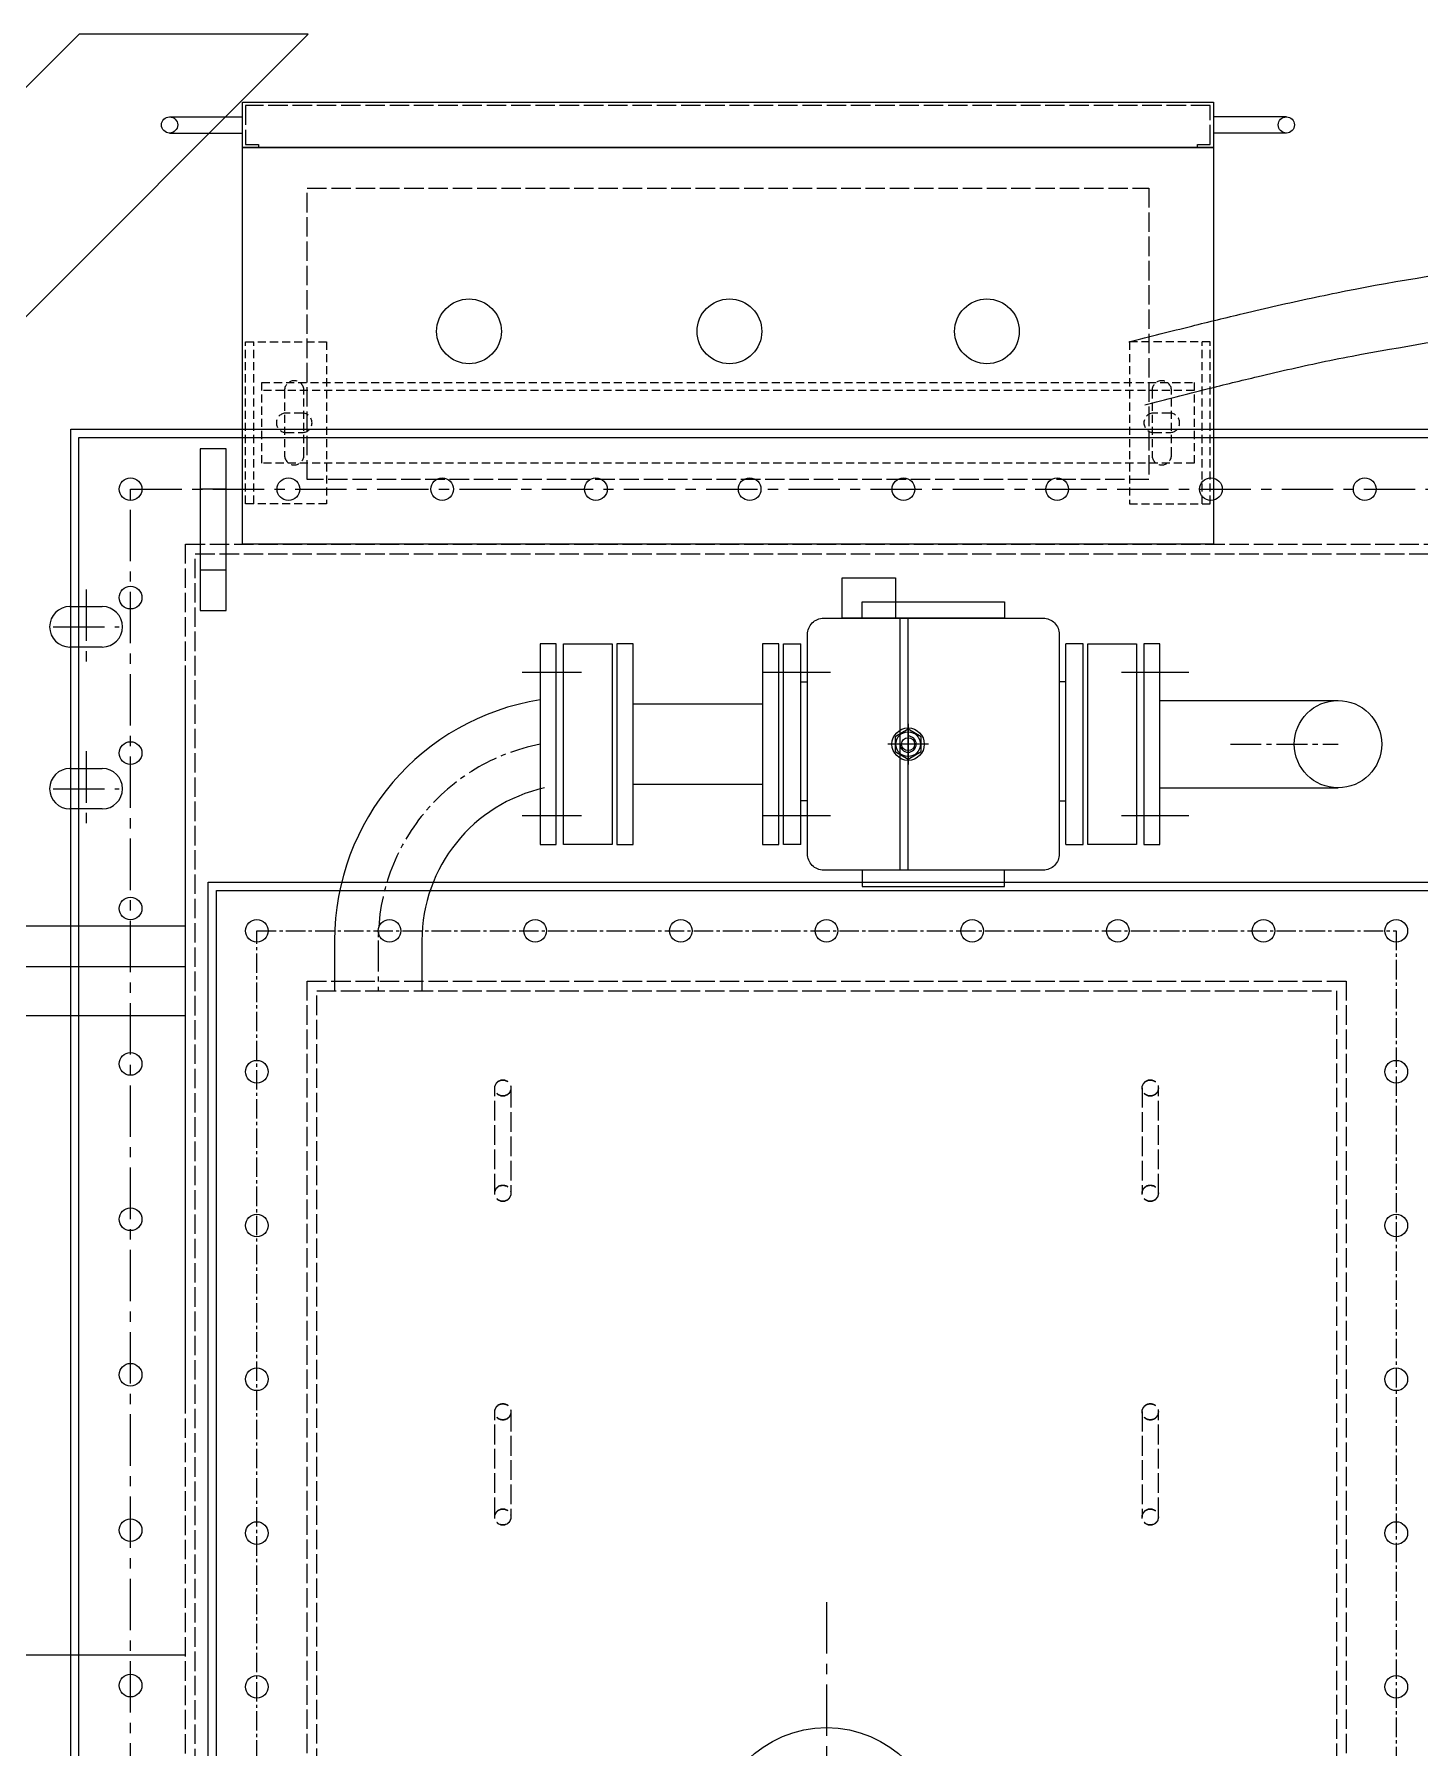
# Model space of a CAD drawing. Header units: millimetres. Extents: x 0 to 87554, y -20854 to 20404.
# Drawn here: x 9462 to 10318, y -14634 to -13576 of the extents above; entities that cross this region are included whole.
import ezdxf

# ---------------------------------------------------------------- set-up
doc = ezdxf.new("R2010")
doc.units = ezdxf.units.MM
for name, pattern in [('1', [7.5, 5, -2.5]), ('ACAD_ISO02W100', [15, 12, -3]), ('CENTER', [50.8, 31.75, -6.35, 6.35, -6.35]), ('CENTER2', [28.574999, 19.049999, -3.175, 3.175, -3.175]), ('GEN3A', [3.1, 2.5, -0.6]), ('点画线', [18, 12, -2, 2, -2])]:
    doc.linetypes.add(name, pattern=pattern)
doc.layers.get('0').update_dxf_attribs({"lineweight": 15})
for name, color, linetype in [('00', 7, 'Continuous'), ('01', 7, 'Continuous'), ('CEN', 1, 'CENTER')]:
    doc.layers.add(name, color=color, linetype=linetype)
for name, color, linetype, lineweight in [('3A', 6, 'GEN3A', 18), ('3中心线', 1, 'CENTER', 20), ('DAS', 3, 'ACAD_ISO02W100', 18), ('DIM', 5, 'Continuous', 18), ('THICK', 7, 'Continuous', 0), ('中心线', 1, 'CENTER2', 18), ('中心线层', 1, '点画线', 18)]:
    doc.layers.add(name, color=color, linetype=linetype, lineweight=lineweight)

# ---------------------------------------------------------------- blocks, each defined once
blk = doc.blocks.new('A$C3FFE6036')
for p, q in [((-4.6, 8), (-9.2, 0)), ((-9.2, 0), (-4.6, -8)), ((4.6, 8), (-4.6, 8)), ((9.2, 0), (4.6, 8)), ((4.6, -8), (9.2, 0)), ((-4.6, -8), (4.6, -8))]:
    blk.add_line(p, q)
for radius in [7.6, 4]:
    blk.add_circle((0, 0), radius)
at = {"layer": 'CEN'}
for p, q in [((0, 12.6), (0, -12.6)), ((-12.6, 0), (12.6, 0))]:
    blk.add_line(p, q, dxfattribs=at)
at = {"layer": 'DIM'}
blk.add_arc((0, 0), 5, 270, 180, dxfattribs=at)
blk = doc.blocks.new('r4t55')
at = {"color": 87}
for p, q in [((-292, -1002.5), (-292, -68.5)), ((-287, -997.5), (-287, -73.5)), ((-12.2, -917.5), (-12.2, -153.5)), ((-7.2, -912.5), (-7.2, -158.5)), ((-124.5, -329.5), (-124.5, -219.5)), ((-70.5, -329.5), (-70.5, -219.5)), ((-19.7, -485.1), (-175.3, -485.1)), ((-19.7, -490.1), (-175.3, -490.1)), ((-122.5, -575), (-72.5, -575)), ((-122.5, -655), (-122.5, -575)), ((-72.5, -575), (-72.5, -655)), ((-72.5, -655), (-122.5, -655)), ((23.8, -785.5), (55, -785.5)), ((23.8, -839.5), (55, -839.5)), ((1171.8, -917.5), (-12.2, -917.5)), ((1166.8, -912.5), (-7.2, -912.5)), ((70, -931.5), (40, -931.5)), ((40, -931.5), (40, -1091.5)), ((70, -1091.5), (70, -931.5)), ((-182.5, -1003), (-182.5, -983)), ((-157.5, -983), (-157.5, -1003)), ((-82.5, -1003), (-82.5, -983)), ((-57.5, -983), (-57.5, -1003)), ((1452, -1002.5), (-292, -1002.5)), ((1447, -997.5), (-287, -997.5))]:
    blk.add_line(p, q, dxfattribs=at)
at = {"color": 87, "ltscale": 2}
for p, q in [((-159.5, -329.5), (-159.5, -339.5)), ((-35.5, -329.5), (-159.5, -329.5)), ((-35.5, -339.5), (-35.5, -329.5)), ((-159.5, -339.5), (-35.5, -339.5)), ((-159.5, -374), (-159.5, -344)), ((-159.5, -344), (-35.5, -344)), ((-35.5, -344), (-35.5, -374)), ((-35.5, -374), (-159.5, -374)), ((-159.5, -565), (-159.5, -575)), ((-35.5, -565), (-159.5, -565)), ((-35.5, -575), (-35.5, -565)), ((-159.5, -575), (-35.5, -575)), ((-159.5, -655), (-159.5, -665)), ((-35.5, -655), (-159.5, -655)), ((-35.5, -665), (-35.5, -655)), ((-159.5, -665), (-35.5, -665)), ((-159.5, -698), (-159.5, -668)), ((-159.5, -668), (-35.5, -668)), ((-35.5, -668), (-35.5, -698)), ((-35.5, -698), (-159.5, -698)), ((-159.5, -702.5), (-159.5, -712.5)), ((-35.5, -702.5), (-159.5, -702.5)), ((-35.5, -712.5), (-35.5, -702.5)), ((-159.5, -712.5), (-35.5, -712.5))]:
    blk.add_line(p, q, dxfattribs=at)
at = {"color": 87, "ltscale": 0.125}
for p, q in [((-35.5, -377), (-159.5, -377)), ((-159.5, -377), (-159.5, -387.7)), ((-35.5, -387.7), (-35.5, -377)), ((-35.5, -387.7), (-159.5, -387.7)), ((-136.1, -387.7), (-136.1, -391.7)), ((-62.4, -391.7), (-62.4, -387.7)), ((-136.1, -551.3), (-136.1, -547.3)), ((-62.4, -547.3), (-62.4, -551.3)), ((-35.5, -551.3), (-159.5, -551.3)), ((-159.5, -562), (-159.5, -551.3)), ((-35.5, -551.3), (-35.5, -562)), ((-35.5, -562), (-159.5, -562))]:
    blk.add_line(p, q, dxfattribs=at)
at = {"color": 87}
for points in [[(-466, -296.4), (-466, -896.4), (-494, -896.4), (-494, -296.4)], [(-221, -296.4), (-221, -896.4), (-466, -896.4), (-466, -296.4)], [(-175.3, -425.5), (-175.3, -513.5), (-185.5, -513.5), (-185.5, -425.5)], [(-19.7, -425.5), (-19.7, -513.5), (-9.5, -513.5), (-9.5, -425.5)], [(-175.3, -492.8), (-175.3, -525.8), (-200.3, -525.8), (-200.3, -492.8)]]:
    blk.add_lwpolyline(points, close=True, dxfattribs=at)
blk.add_lwpolyline([(-19.7, -401.7), (-19.7, -537.3, -0.414214), (-29.7, -547.3), (-165.3, -547.3, -0.414214), (-175.3, -537.3), (-175.3, -401.7, -0.414214), (-165.3, -391.7), (-29.7, -391.7, -0.414214)], format="xyb", close=True, dxfattribs=at)
for centre, radius in [((17.8, -183.5), 7), ((104.8, -183.5), 7), ((199.8, -183.5), 7), ((294.8, -183.5), 7), ((389.8, -183.5), 7), ((484.8, -183.5), 7), ((-255, -203), 7), ((-97.5, -219.5), 27), ((17.8, -265.5), 7), ((-255, -298), 7), ((17.8, -355.5), 7), ((-255, -393), 7), ((-352.5, -436.4), 20), ((17.8, -445.5), 7), ((580, -535.5), 70), ((-97.5, -485.1), 10), ((-255, -488), 7), ((17.8, -535.5), 7), ((-352.5, -595.5), 20), ((-255, -583), 7), ((17.8, -625.5), 7), ((-255, -678), 7), ((17.8, -715.5), 7), ((-352.5, -756.4), 20), ((-255, -773), 7), ((17.8, -805.5), 7), ((-255, -868), 7), ((17.8, -887.5), 7), ((104.8, -887.5), 7), ((199.8, -887.5), 7), ((294.8, -887.5), 7), ((389.8, -887.5), 7), ((484.8, -887.5), 7), ((-255, -965.5), 7), ((-188, -965.5), 7), ((-92, -965.5), 7), ((4, -965.5), 7), ((100, -965.5), 7), ((196, -965.5), 7), ((292, -965.5), 7), ((388, -965.5), 7), ((484, -965.5), 7)]:
    blk.add_circle(centre, radius, dxfattribs=at)
for centre, radius, start, end in [((23.8, -689), 150.5, 188.9833, 270), ((23.8, -689), 96.5, 192.4147, 270), ((-170, -983), 12.5, 0, 180), ((-70, -983), 12.5, 0, 180), ((-170, -1003), 12.5, 180, 0), ((-70, -1003), 12.5, 180, 0)]:
    blk.add_arc(centre, radius, start, end, dxfattribs=at)
at = {"layer": '00', "color": 87}
for p, q in [((-485, -251.4), (-485, -296.4)), ((-475, -251.4), (-475, -296.4)), ((-485, -941.4), (-485, -896.4)), ((-475, -896.4), (-485, -896.4)), ((-475, -941.4), (-475, -896.4))]:
    blk.add_line(p, q, dxfattribs=at)
for centre in [(-480, -251.4), (-480, -941.4)]:
    blk.add_circle(centre, 5, dxfattribs=at)
at = {"layer": '01', "color": 87}
for p, q in [((-180, -906.5), (-280, -906.5)), ((-280, -906.5), (-280, -922.5)), ((-255, -906.5), (-255, -922.5)), ((-205, -906.5), (-205, -922.5)), ((-180, -922.5), (-180, -906.5)), ((-280, -922.5), (-180, -922.5))]:
    blk.add_line(p, q, dxfattribs=at)
at = {"layer": '3A', "color": 87, "linetype": '1'}
for p, q in [((-246, -303.4), (-346, -303.4)), ((-316, -308.4), (-316, -884.4)), ((-246, -889.4), (-346, -889.4))]:
    blk.add_line(p, q, dxfattribs=at)
for points in [[(-246, -348.4), (-246, -298.4), (-346, -298.4), (-346, -348.4)], [(-271, -308.4), (-271, -884.4), (-321, -884.4), (-321, -308.4)], [(-246, -844.4), (-246, -894.4), (-346, -894.4), (-346, -844.4)]]:
    blk.add_lwpolyline(points, close=True, dxfattribs=at)
for points in [[(-302, -323.4), (-302, -333.4, 1), (-290, -333.4), (-290, -323.4, 1)], [(-276, -322.4), (-316, -322.4, 1), (-316, -334.4), (-276, -334.4, 1)], [(-302, -859.4), (-302, -869.4, 1), (-290, -869.4), (-290, -859.4, 1)], [(-276, -858.4), (-316, -858.4, 1), (-316, -870.4), (-276, -870.4, 1)]]:
    blk.add_lwpolyline(points, format="xyb", close=True, dxfattribs=at)
at = {"layer": '3中心线', "color": 87}
for p, q in [((-255, -965.5), (-255, -105.5)), ((1415, -965.5), (-255, -965.5))]:
    blk.add_line(p, q, dxfattribs=at)
at = {"layer": 'CEN', "color": 87, "ltscale": 2}
for p, q in [((-141.7, -311.7), (-141.7, -353.3)), ((-53.3, -311.7), (-53.3, -353.3)), ((-141.7, -533), (-141.7, -574.5)), ((-53.3, -533), (-53.3, -574.5)), ((-141.7, -687), (-141.7, -723.6)), ((-53.3, -687), (-53.3, -723.6))]:
    blk.add_line(p, q, dxfattribs=at)
at = {"layer": 'CEN', "color": 87}
for p, q in [((432.5, -535.5), (727.5, -535.5)), ((-170, -1013.4), (-170, -972.6)), ((-70, -1013.4), (-70, -972.6)), ((-193.1, -993), (-146.9, -993)), ((-93.1, -993), (-46.9, -993))]:
    blk.add_line(p, q, dxfattribs=at)
at = {"layer": 'DAS', "color": 87}
for p, q in [((-221, -931.5), (-221, -139.5)), ((-215, -925.5), (-215, -145.5)), ((48.8, -214.5), (1110.8, -214.5)), ((48.8, -856.5), (48.8, -214.5)), ((54.8, -220.5), (1104.8, -220.5)), ((54.8, -850.5), (54.8, -220.5)), ((180, -330.5), (115, -330.5)), ((380, -330.5), (315, -330.5)), ((115, -340.5), (180, -340.5)), ((315, -340.5), (380, -340.5)), ((115, -730.5), (180, -730.5)), ((180, -740.5), (115, -740.5)), ((315, -730.5), (380, -730.5)), ((380, -740.5), (315, -740.5)), ((1110.8, -856.5), (48.8, -856.5)), ((1104.8, -850.5), (54.8, -850.5)), ((1375, -925.5), (-215, -925.5)), ((1381, -931.5), (-221, -931.5))]:
    blk.add_line(p, q, dxfattribs=at)
for points in [[(-466, -306.4), (-468, -306.4), (-468, -298.4), (-492, -298.4), (-492, -894.4), (-468, -894.4), (-468, -886.4), (-466, -886.4)], [(179.8, -330.5), (114.8, -330.5)], [(379.8, -330.5), (314.8, -330.5)], [(114.8, -340.5), (179.8, -340.5)], [(314.8, -340.5), (379.8, -340.5)], [(114.8, -730.5), (179.8, -730.5)], [(179.8, -740.5), (114.8, -740.5)], [(314.8, -730.5), (379.8, -730.5)], [(379.8, -740.5), (314.8, -740.5)]]:
    blk.add_lwpolyline(points, dxfattribs=at)
blk.add_lwpolyline([(-261, -336.4), (-261, -856.4), (-441, -856.4), (-441, -336.4)], close=True, dxfattribs=at)
for centre in [(114.8, -335.5), (115, -335.5), (179.8, -335.5), (180, -335.5), (314.8, -335.5), (315, -335.5), (379.8, -335.5), (380, -335.5), (114.8, -735.5), (115, -735.5), (179.8, -735.5), (180, -735.5), (314.8, -735.5), (315, -735.5), (379.8, -735.5), (380, -735.5)]:
    blk.add_circle(centre, 5, dxfattribs=at)
at = {"layer": 'THICK', "color": 87}
for p, q in [((315, -931.5), (-135, -931.5)), ((15, -931.5), (15, -1216.5)), ((465, -1216.5), (465, -931.5))]:
    blk.add_line(p, q, dxfattribs=at)
at = {"layer": '中心线', "color": 87}
for p, q in [((-97.5, -286), (-97.5, -219.5)), ((23.8, -812.5), (55, -812.5))]:
    blk.add_line(p, q, dxfattribs=at)
blk.add_arc((23.8, -689), 123.5, 190.9693, 270, dxfattribs=at)
at = {"layer": '中心线层', "color": 87}
for p, q in [((17.8, -183.5), (1141.8, -183.5)), ((17.8, -887.5), (17.8, -183.5)), ((1141.8, -887.5), (17.8, -887.5))]:
    blk.add_line(p, q, dxfattribs=at)
at = {"layer": 'DIM', "color": 87}
blk.add_blockref('A$C3FFE6036', (-97.5, -485.1), dxfattribs=at)

msp = doc.modelspace()

# ---------------------------------------------------------------- linework, layer by layer
at = {"lineweight": -3}
msp.add_lwpolyline([(9631.098, -13575.734), (9489.677, -13575.734), (9260.387, -13805.023), (9260.387, -13946.445), (9631.098, -13575.734)], dxfattribs=at)
at = {"color": 5, "lineweight": -3}
for points, knots in [([(10138.248, -13765.766), (10151.144, -13762.486), (10164.071, -13759.198), (10187.621, -13753.327), (10198.229, -13750.726), (10215.851, -13746.536), (10222.844, -13744.907), (10243.877, -13740.141), (10257.929, -13737.132), (10303.712, -13727.863), (10340.554, -13722.246), (10456.37, -13707.433), (10470.636, -13700.271), (11106.061, -13839.759), (11136.433, -13837.585), (11216.646, -13832.592), (11266.443, -13830.249), (11365.897, -13826.284), (11415.556, -13824.664), (11741.212, -13822.147), (11867.259, -13821.272), (11927.039, -13819.474), (11970.776, -13818.563), (12010.877, -13816.858), (12027.25, -13816.115), (12057.595, -13814.626), (12071.576, -13813.896), (12085.557, -13813.125)], [0, 0, 0, 0, 39.90869459, 39.90869459, 72.45840992, 72.45840992, 93.79323409, 93.79323409, 136.46288243, 136.46288243, 232.53980227, 232.53980227, 424.69364194, 424.69364194, 515.36034045, 515.36034045, 664.2956147, 664.2956147, 813.23088895, 813.23088895, 891.51689433, 891.51689433, 962.95876498, 962.95876498, 1012.29595826, 1012.29595826, 1054.44126452, 1054.44126452, 1054.44126452, 1054.44126452]), ([(10148.108, -13804.532), (10160.945, -13801.267), (10173.753, -13798.009), (10197.07, -13792.195), (10207.587, -13789.616), (10224.999, -13785.476), (10231.898, -13783.869), (10252.595, -13779.18), (10266.433, -13776.219), (10313.059, -13767.8), (10340.959, -13762.806), (10445.02, -13749.432), (10451.546, -13742.661), (11083.678, -13881.613), (11118.389, -13878.933), (11178.971, -13874.953), (11204.821, -13873.474), (11256.535, -13870.834), (11282.401, -13869.673), (11360.031, -13866.504), (11411.824, -13864.809), (11739.661, -13862.221), (11865.676, -13861.35), (11925.812, -13859.549), (11969.931, -13858.629), (12010.787, -13856.902), (12027.519, -13856.147), (12058.026, -13854.656), (12071.793, -13853.94), (12085.557, -13853.186)], [0, 0, 0, 0, 39.7269061, 39.7269061, 72.42897964, 72.42897964, 93.89798441, 93.89798441, 136.83599394, 136.83599394, 222.71201302, 222.71201302, 394.46405118, 394.46405118, 499.1675563, 499.1675563, 576.97787912, 576.97787912, 654.78820194, 654.78820194, 810.40884757, 810.40884757, 888.48679191, 888.48679191, 960.8237947, 960.8237947, 1010.97746926, 1010.97746926, 1052.2414183, 1052.2414183, 1052.2414183, 1052.2414183])]:
    msp.add_open_spline(points, degree=3, knots=knots, dxfattribs=at)

# ---------------------------------------------------------------- block references
at = {"lineweight": -3, "rotation": 270}
msp.add_blockref('r4t55', (10486.912, -14111.735), dxfattribs=at)

doc.saveas('drawing.dxf')
